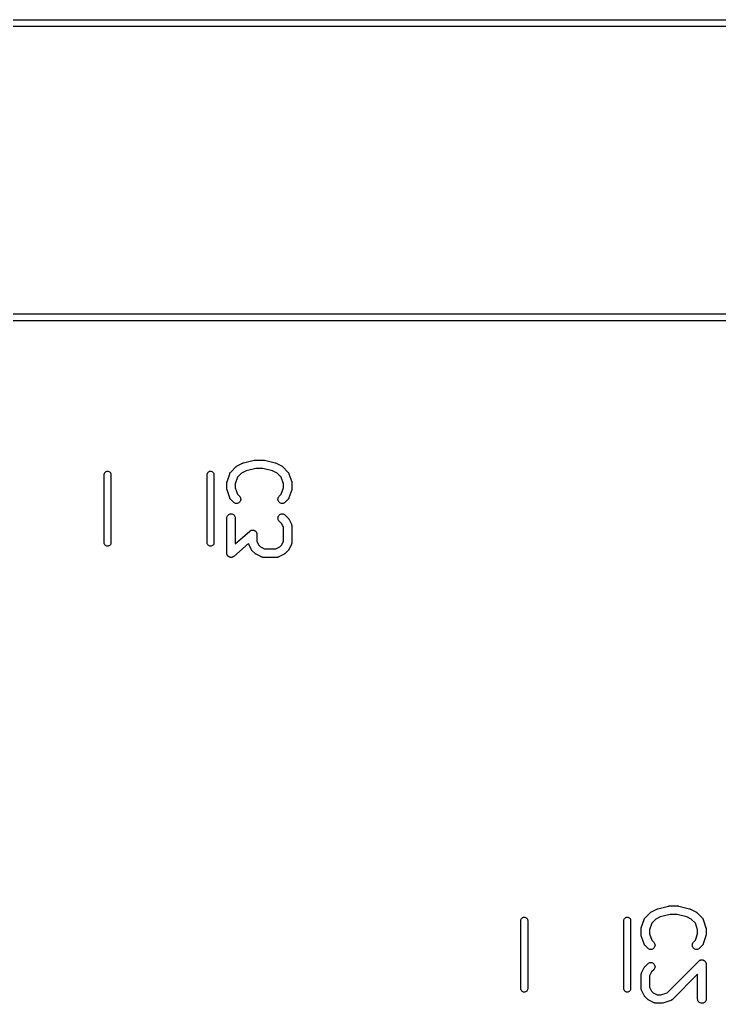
# Model space of a CAD drawing. Extents: x 128.6 to 185.2, y -111.5 to -64.4.
# Drawn here: x 156.29 to 168.65, y -81.76 to -64.38 of the extents above; entities that cross this region are included whole.
import ezdxf

# ---------------------------------------------------------------- set-up
doc = ezdxf.new("R2010")
doc.units = 0
doc.layers.add('BLACK', color=7, linetype='CONTINUOUS')

msp = doc.modelspace()

# ---------------------------------------------------------------- linework, layer by layer
at = {"layer": 'BLACK', "linetype": 'CONTINUOUS'}
for p, q in [((128.637, -64.38), (179.551, -64.38)), ((179.494, -64.5), (128.694, -64.5)), ((179.551, -69.7), (131.237, -69.7)), ((131.294, -69.58), (179.494, -69.58)), ((160.017, -72.3737), (160.112, -72.2785)), ((160.112, -72.2785), (160.113, -72.2778)), ((160.113, -72.2778), (160.116, -72.2751)), ((160.116, -72.2751), (160.119, -72.2722)), ((160.119, -72.2722), (160.122, -72.2706)), ((160.122, -72.2706), (160.124, -72.2686)), ((160.124, -72.2686), (160.128, -72.2667)), ((160.128, -72.2667), (160.132, -72.2644)), ((160.132, -72.2644), (160.227, -72.2168)), ((160.227, -72.2168), (160.228, -72.2164)), ((160.228, -72.2161), (160.235, -72.2137)), ((160.228, -72.2162), (160.228, -72.2161)), ((160.228, -72.2164), (160.228, -72.2162)), ((160.235, -72.2137), (160.242, -72.2113)), ((160.242, -72.2111), (160.433, -72.1635)), ((160.242, -72.2113), (160.242, -72.2111)), ((160.242, -72.2113), (160.242, -72.2113)), ((160.46, -72.3113), (160.287, -72.3547)), ((160.433, -72.1635), (160.434, -72.1633)), ((160.434, -72.1633), (160.435, -72.1631)), ((160.435, -72.1631), (160.436, -72.1627)), ((160.436, -72.1627), (160.442, -72.1621)), ((160.442, -72.1621), (160.448, -72.1613)), ((160.448, -72.1613), (160.45, -72.1614)), ((160.45, -72.1614), (160.451, -72.1613)), ((160.451, -72.1613), (160.594, -72.1613)), ((160.585, -72.3113), (160.46, -72.3113)), ((160.758, -72.3547), (160.585, -72.3113)), ((160.594, -72.1613), (160.595, -72.1613)), ((160.595, -72.1613), (160.596, -72.1614)), ((160.596, -72.1614), (160.598, -72.1614)), ((160.598, -72.1614), (160.603, -72.1623)), ((160.603, -72.1623), (160.609, -72.1629)), ((160.609, -72.1629), (160.611, -72.1633)), ((160.611, -72.1633), (160.612, -72.1635)), ((160.612, -72.1635), (160.802, -72.2111)), ((160.802, -72.2111), (160.803, -72.2114)), ((160.803, -72.2114), (160.804, -72.2115)), ((160.804, -72.2115), (160.804, -72.2116)), ((160.804, -72.2116), (160.811, -72.2141)), ((160.811, -72.2141), (160.817, -72.2165)), ((160.817, -72.2165), (160.818, -72.2167)), ((160.818, -72.2167), (160.818, -72.2168)), ((160.818, -72.2168), (160.913, -72.2644)), ((160.913, -72.2644), (160.914, -72.2649)), ((160.914, -72.2649), (160.918, -72.2672)), ((160.918, -72.2672), (160.921, -72.2692)), ((160.921, -72.2692), (160.924, -72.2712)), ((160.924, -72.2712), (160.926, -72.2729)), ((160.926, -72.2729), (160.929, -72.2758)), ((160.929, -72.2758), (160.933, -72.2785)), ((160.933, -72.2785), (161.028, -72.3737)), ((157.78, -72.417), (157.781, -72.4082)), ((157.78, -73.627), (157.78, -72.417)), ((157.781, -72.4082), (157.784, -72.3969)), ((157.784, -72.3969), (157.79, -72.3864)), ((157.79, -72.3864), (157.797, -72.3773)), ((157.797, -72.3773), (157.807, -72.3698)), ((157.807, -72.3698), (157.817, -72.3642)), ((157.817, -72.3642), (157.828, -72.3608)), ((157.828, -72.3608), (157.84, -72.3596)), ((157.84, -72.3596), (157.852, -72.3608)), ((157.852, -72.3608), (157.863, -72.3642)), ((157.863, -72.3642), (157.873, -72.3698)), ((157.873, -72.3698), (157.883, -72.3773)), ((157.883, -72.3773), (157.89, -72.3864)), ((157.89, -72.3864), (157.896, -72.3969)), ((157.896, -72.3969), (157.899, -72.4082)), ((157.899, -72.4082), (157.9, -72.417)), ((157.9, -72.417), (157.9, -73.627)), ((159.6, -72.417), (159.601, -72.4082)), ((159.6, -73.627), (159.6, -72.417)), ((159.601, -72.4082), (159.604, -72.3969)), ((159.604, -72.3969), (159.61, -72.3864)), ((159.61, -72.3864), (159.617, -72.3773)), ((159.617, -72.3773), (159.627, -72.3698)), ((159.627, -72.3698), (159.637, -72.3642)), ((159.637, -72.3642), (159.648, -72.3608)), ((159.648, -72.3608), (159.66, -72.3596)), ((159.66, -72.3596), (159.672, -72.3608)), ((159.672, -72.3608), (159.683, -72.3642)), ((159.683, -72.3642), (159.693, -72.3698)), ((159.693, -72.3698), (159.703, -72.3773)), ((159.703, -72.3773), (159.71, -72.3864)), ((159.71, -72.3864), (159.716, -72.3969)), ((159.716, -72.3969), (159.719, -72.4082)), ((159.719, -72.4082), (159.72, -72.417)), ((159.72, -72.417), (159.72, -73.627)), ((159.951, -72.5459), (159.999, -72.403)), ((159.999, -72.4021), (160, -72.4)), ((159.999, -72.403), (159.999, -72.4021)), ((160, -72.4), (160.001, -72.3979)), ((160.001, -72.3979), (160.003, -72.3934)), ((160.003, -72.3934), (160.005, -72.3888)), ((160.005, -72.3888), (160.007, -72.387)), ((160.007, -72.387), (160.008, -72.385)), ((160.008, -72.385), (160.011, -72.3811)), ((160.011, -72.3811), (160.014, -72.3769)), ((160.014, -72.3769), (160.016, -72.3754)), ((160.016, -72.3754), (160.017, -72.3737)), ((160.136, -72.4673), (160.097, -72.5818)), ((160.21, -72.3932), (160.136, -72.4673)), ((160.287, -72.3547), (160.21, -72.3932)), ((160.835, -72.3932), (160.758, -72.3547)), ((160.909, -72.4673), (160.835, -72.3932)), ((160.947, -72.5818), (160.909, -72.4673)), ((161.028, -72.3737), (161.029, -72.3745)), ((161.029, -72.3745), (161.03, -72.3762)), ((161.03, -72.3762), (161.032, -72.3777)), ((161.032, -72.3777), (161.034, -72.3819)), ((161.034, -72.3819), (161.038, -72.3859)), ((161.038, -72.3859), (161.039, -72.3879)), ((161.039, -72.3879), (161.04, -72.3897)), ((161.04, -72.3897), (161.042, -72.3944)), ((161.042, -72.3944), (161.044, -72.3989)), ((161.044, -72.3989), (161.045, -72.401)), ((161.045, -72.401), (161.046, -72.403)), ((161.046, -72.403), (161.094, -72.5459)), ((159.947, -72.5686), (159.948, -72.5644)), ((159.947, -72.5696), (159.947, -72.5686)), ((159.947, -72.6649), (159.947, -72.5696)), ((159.948, -72.5602), (159.949, -72.5571)), ((159.948, -72.5644), (159.948, -72.5602)), ((159.949, -72.554), (159.95, -72.55)), ((159.949, -72.5571), (159.949, -72.554)), ((159.95, -72.55), (159.951, -72.5459)), ((160.097, -72.5818), (160.097, -72.6527)), ((160.097, -72.6527), (160.136, -72.7672)), ((160.909, -72.7672), (160.947, -72.6527)), ((160.947, -72.6527), (160.947, -72.5818)), ((161.094, -72.5459), (161.094, -72.5469)), ((161.094, -72.5469), (161.095, -72.551)), ((161.095, -72.551), (161.096, -72.5551)), ((161.096, -72.5551), (161.096, -72.5582)), ((161.096, -72.5582), (161.097, -72.5612)), ((161.097, -72.5612), (161.097, -72.5654)), ((161.097, -72.5654), (161.097, -72.5696)), ((161.097, -72.5696), (161.097, -72.6649)), ((159.948, -72.6691), (159.947, -72.6649)), ((159.948, -72.6733), (159.948, -72.6691)), ((159.949, -72.6763), (159.948, -72.6733)), ((159.949, -72.6794), (159.949, -72.6763)), ((159.95, -72.6835), (159.949, -72.6794)), ((159.951, -72.6876), (159.95, -72.6835)), ((159.951, -72.6886), (159.951, -72.6876)), ((159.999, -72.8314), (159.951, -72.6886)), ((160, -72.8334), (159.999, -72.8314)), ((160, -72.8356), (160, -72.8334)), ((160.136, -72.7672), (160.171, -72.8023)), ((160.171, -72.8023), (160.171, -72.803)), ((160.171, -72.803), (160.181, -72.8145)), ((160.181, -72.8145), (160.187, -72.8275)), ((160.187, -72.8275), (160.191, -72.8415)), ((160.854, -72.8405), (160.858, -72.8265)), ((160.858, -72.8265), (160.865, -72.8136)), ((160.865, -72.8136), (160.874, -72.8023)), ((160.874, -72.8023), (160.909, -72.7672)), ((161.046, -72.8324), (161.045, -72.8344)), ((161.094, -72.6886), (161.046, -72.8314)), ((161.046, -72.8314), (161.046, -72.8324)), ((161.096, -72.6804), (161.094, -72.6845)), ((161.094, -72.6845), (161.094, -72.6886)), ((161.097, -72.6743), (161.096, -72.6773)), ((161.096, -72.6773), (161.096, -72.6804)), ((161.097, -72.6649), (161.097, -72.6659)), ((161.097, -72.6659), (161.097, -72.6701)), ((161.097, -72.6701), (161.097, -72.6743)), ((160.003, -72.8401), (160, -72.8356)), ((160.005, -72.8448), (160.003, -72.8401)), ((160.006, -72.8466), (160.005, -72.8448)), ((160.007, -72.8486), (160.006, -72.8466)), ((160.01, -72.8526), (160.007, -72.8486)), ((160.013, -72.8568), (160.01, -72.8526)), ((160.015, -72.8583), (160.013, -72.8568)), ((160.016, -72.86), (160.015, -72.8583)), ((160.017, -72.8607), (160.016, -72.86)), ((160.065, -72.9084), (160.017, -72.8607)), ((160.076, -72.9177), (160.065, -72.9084)), ((160.089, -72.9246), (160.076, -72.9177)), ((160.103, -72.9289), (160.089, -72.9246)), ((160.117, -72.9303), (160.103, -72.9289)), ((160.132, -72.929), (160.117, -72.9303)), ((160.146, -72.9248), (160.132, -72.929)), ((160.159, -72.9179), (160.146, -72.9248)), ((160.17, -72.9087), (160.159, -72.9179)), ((160.18, -72.8975), (160.17, -72.9087)), ((160.187, -72.8846), (160.18, -72.8975)), ((160.191, -72.8707), (160.187, -72.8846)), ((160.191, -72.8415), (160.193, -72.8561)), ((160.193, -72.8561), (160.191, -72.8707)), ((160.852, -72.8551), (160.854, -72.8405)), ((160.854, -72.8696), (160.852, -72.8551)), ((160.858, -72.8837), (160.854, -72.8696)), ((160.865, -72.8966), (160.858, -72.8837)), ((160.874, -72.908), (160.865, -72.8966)), ((160.885, -72.9174), (160.874, -72.908)), ((160.898, -72.9244), (160.885, -72.9174)), ((160.912, -72.9287), (160.898, -72.9244)), ((160.926, -72.9303), (160.912, -72.9287)), ((160.941, -72.9291), (160.926, -72.9303)), ((160.955, -72.925), (160.941, -72.9291)), ((160.968, -72.9182), (160.955, -72.925)), ((160.979, -72.9091), (160.968, -72.9182)), ((160.98, -72.9084), (160.979, -72.9091)), ((161.028, -72.8607), (160.98, -72.9084)), ((161.029, -72.859), (161.028, -72.8607)), ((161.031, -72.8575), (161.029, -72.859)), ((161.034, -72.8534), (161.031, -72.8575)), ((161.037, -72.8494), (161.034, -72.8534)), ((161.038, -72.8475), (161.037, -72.8494)), ((161.039, -72.8457), (161.038, -72.8475)), ((161.042, -72.8411), (161.039, -72.8457)), ((161.044, -72.8365), (161.042, -72.8411)), ((161.045, -72.8344), (161.044, -72.8365)), ((159.947, -73.1876), (159.949, -73.1731)), ((159.949, -73.1731), (159.953, -73.1591)), ((159.953, -73.1591), (159.96, -73.1463)), ((159.96, -73.1463), (159.97, -73.1351)), ((159.97, -73.1351), (159.981, -73.1259)), ((159.981, -73.1259), (159.994, -73.1191)), ((159.994, -73.1191), (160.008, -73.115)), ((160.008, -73.115), (160.023, -73.1137)), ((160.023, -73.1137), (160.037, -73.1152)), ((160.037, -73.1152), (160.051, -73.1195)), ((160.051, -73.1195), (160.064, -73.1265)), ((160.064, -73.1265), (160.076, -73.1358)), ((160.076, -73.1358), (160.085, -73.1472)), ((160.085, -73.1472), (160.092, -73.1601)), ((160.092, -73.1601), (160.096, -73.1741)), ((160.096, -73.1741), (160.097, -73.1887)), ((160.852, -73.1879), (160.854, -73.1733)), ((160.854, -73.1733), (160.858, -73.1594)), ((160.858, -73.1594), (160.865, -73.1465)), ((160.865, -73.1465), (160.874, -73.1353)), ((160.874, -73.1353), (160.886, -73.1261)), ((160.886, -73.1261), (160.899, -73.1192)), ((160.899, -73.1192), (160.913, -73.115)), ((160.913, -73.115), (160.927, -73.1137)), ((160.927, -73.1137), (160.942, -73.1151)), ((160.942, -73.1151), (160.956, -73.1194)), ((160.956, -73.1194), (160.969, -73.1263)), ((160.969, -73.1263), (160.98, -73.1356)), ((160.98, -73.1356), (161.028, -73.1833)), ((159.947, -73.1887), (159.947, -73.1876)), ((159.947, -73.8077), (159.947, -73.1887)), ((160.097, -73.1887), (160.097, -73.6424)), ((160.853, -73.2025), (160.852, -73.1879)), ((160.858, -73.2165), (160.853, -73.2025)), ((160.864, -73.2295), (160.858, -73.2165)), ((160.873, -73.241), (160.864, -73.2295)), ((160.874, -73.2417), (160.873, -73.241)), ((160.913, -73.2807), (160.874, -73.2417)), ((160.947, -73.3492), (160.913, -73.2807)), ((160.947, -73.5995), (160.947, -73.3492)), ((161.028, -73.1833), (161.029, -73.184)), ((161.029, -73.184), (161.031, -73.1873)), ((161.031, -73.1873), (161.034, -73.1904)), ((161.034, -73.1904), (161.036, -73.193)), ((161.036, -73.193), (161.038, -73.1954)), ((161.038, -73.1954), (161.04, -73.1992)), ((161.04, -73.1992), (161.042, -73.2027)), ((161.042, -73.2027), (161.089, -73.298)), ((161.089, -73.298), (161.09, -73.2989)), ((161.09, -73.2989), (161.091, -73.301)), ((161.091, -73.301), (161.092, -73.3029)), ((161.092, -73.3029), (161.093, -73.3079)), ((161.093, -73.3079), (161.095, -73.3127)), ((161.095, -73.3127), (161.095, -73.3148)), ((161.095, -73.3148), (161.096, -73.317)), ((161.096, -73.317), (161.096, -73.3221)), ((161.096, -73.3221), (161.097, -73.3271)), ((161.097, -73.3271), (161.097, -73.3293)), ((161.097, -73.3293), (161.097, -73.3315)), ((161.097, -73.3315), (161.097, -73.6172)), ((160.097, -73.6424), (160.354, -73.4179)), ((160.354, -73.4179), (160.355, -73.4173)), ((160.355, -73.4173), (160.359, -73.4146)), ((160.359, -73.4146), (160.362, -73.4116)), ((160.362, -73.4116), (160.365, -73.4104)), ((160.365, -73.4104), (160.367, -73.4089)), ((160.367, -73.4089), (160.371, -73.407)), ((160.371, -73.407), (160.375, -73.4048)), ((160.375, -73.4048), (160.378, -73.4041)), ((160.378, -73.4041), (160.38, -73.403)), ((160.38, -73.403), (160.385, -73.402)), ((160.385, -73.402), (160.389, -73.4007)), ((160.389, -73.4007), (160.392, -73.4005)), ((160.392, -73.4005), (160.394, -73.3999)), ((160.394, -73.3999), (160.399, -73.3998)), ((160.399, -73.3998), (160.404, -73.3994)), ((160.404, -73.3994), (160.406, -73.3997)), ((160.406, -73.3997), (160.409, -73.3996)), ((160.409, -73.3996), (160.414, -73.4004)), ((160.414, -73.4004), (160.418, -73.4009)), ((160.418, -73.4009), (160.421, -73.4017)), ((160.421, -73.4017), (160.424, -73.4021)), ((160.424, -73.4021), (160.428, -73.4038)), ((160.428, -73.4038), (160.432, -73.4052)), ((160.432, -73.4052), (160.435, -73.4065)), ((160.435, -73.4065), (160.437, -73.4074)), ((160.437, -73.4074), (160.441, -73.41)), ((160.441, -73.41), (160.445, -73.4122)), ((160.445, -73.4122), (160.447, -73.4139)), ((160.447, -73.4139), (160.45, -73.4153)), ((160.45, -73.4153), (160.453, -73.4185)), ((160.453, -73.4185), (160.457, -73.4215)), ((160.457, -73.4215), (160.458, -73.4236)), ((160.458, -73.4236), (160.46, -73.4254)), ((160.46, -73.4254), (160.463, -73.4292)), ((160.463, -73.4292), (160.466, -73.4329)), ((160.466, -73.4329), (160.467, -73.4352)), ((160.467, -73.4352), (160.469, -73.4374)), ((160.469, -73.4374), (160.47, -73.4416)), ((160.47, -73.4416), (160.473, -73.4458)), ((160.473, -73.4458), (160.473, -73.4483)), ((160.473, -73.4483), (160.475, -73.4507)), ((160.475, -73.4507), (160.476, -73.4553)), ((160.476, -73.4553), (160.477, -73.4598)), ((160.477, -73.4598), (160.477, -73.4624)), ((160.477, -73.4624), (160.478, -73.465)), ((160.478, -73.465), (160.478, -73.4697)), ((160.478, -73.4697), (160.478, -73.4744)), ((160.478, -73.4744), (160.478, -73.5995)), ((157.781, -73.6358), (157.78, -73.627)), ((157.784, -73.6471), (157.781, -73.6358)), ((157.79, -73.6576), (157.784, -73.6471)), ((157.797, -73.6667), (157.79, -73.6576)), ((157.807, -73.6742), (157.797, -73.6667)), ((157.817, -73.6798), (157.807, -73.6742)), ((157.828, -73.6832), (157.817, -73.6798)), ((157.84, -73.6844), (157.828, -73.6832)), ((157.852, -73.6832), (157.84, -73.6844)), ((157.863, -73.6798), (157.852, -73.6832)), ((157.873, -73.6742), (157.863, -73.6798)), ((157.883, -73.6667), (157.873, -73.6742)), ((157.89, -73.6576), (157.883, -73.6667)), ((157.896, -73.6471), (157.89, -73.6576)), ((157.899, -73.6358), (157.896, -73.6471)), ((157.9, -73.627), (157.899, -73.6358)), ((159.601, -73.6358), (159.6, -73.627)), ((159.604, -73.6471), (159.601, -73.6358)), ((159.61, -73.6576), (159.604, -73.6471)), ((159.617, -73.6667), (159.61, -73.6576)), ((159.627, -73.6742), (159.617, -73.6667)), ((159.637, -73.6798), (159.627, -73.6742)), ((159.648, -73.6832), (159.637, -73.6798)), ((159.66, -73.6844), (159.648, -73.6832)), ((159.672, -73.6832), (159.66, -73.6844)), ((159.683, -73.6798), (159.672, -73.6832)), ((159.693, -73.6742), (159.683, -73.6798)), ((159.703, -73.6667), (159.693, -73.6742)), ((159.71, -73.6576), (159.703, -73.6667)), ((159.716, -73.6471), (159.71, -73.6576)), ((159.719, -73.6358), (159.716, -73.6471)), ((159.72, -73.627), (159.719, -73.6358)), ((160.331, -73.6372), (160.072, -73.8642)), ((160.333, -73.6409), (160.331, -73.6372)), ((160.334, -73.6458), (160.333, -73.6409)), ((160.335, -73.6478), (160.334, -73.6458)), ((160.336, -73.6498), (160.335, -73.6478)), ((160.336, -73.6508), (160.336, -73.6498)), ((160.384, -73.746), (160.336, -73.6508)), ((160.478, -73.5995), (160.513, -73.668)), ((160.513, -73.668), (160.543, -73.6985)), ((160.543, -73.6985), (160.612, -73.7327)), ((160.814, -73.7327), (160.883, -73.6985)), ((160.883, -73.6985), (160.913, -73.668)), ((160.913, -73.668), (160.947, -73.5995)), ((161.089, -73.6508), (161.042, -73.746)), ((161.09, -73.6487), (161.089, -73.6508)), ((161.091, -73.6468), (161.09, -73.6487)), ((161.093, -73.6419), (161.091, -73.6468)), ((161.095, -73.6371), (161.093, -73.6419)), ((161.096, -73.6328), (161.095, -73.6349)), ((161.095, -73.6349), (161.095, -73.6371)), ((161.097, -73.6227), (161.096, -73.6277)), ((161.096, -73.6277), (161.096, -73.6328)), ((161.097, -73.6172), (161.097, -73.6183)), ((161.097, -73.6183), (161.097, -73.6205)), ((161.097, -73.6205), (161.097, -73.6227)), ((159.948, -73.8124), (159.947, -73.8077)), ((159.948, -73.8171), (159.948, -73.8124)), ((159.949, -73.8197), (159.948, -73.8171)), ((159.949, -73.8223), (159.949, -73.8197)), ((159.95, -73.8268), (159.949, -73.8223)), ((159.951, -73.8314), (159.95, -73.8268)), ((159.952, -73.8338), (159.951, -73.8314)), ((159.953, -73.8363), (159.952, -73.8338)), ((159.955, -73.8404), (159.953, -73.8363)), ((159.957, -73.8447), (159.955, -73.8404)), ((159.959, -73.8469), (159.957, -73.8447)), ((159.96, -73.8492), (159.959, -73.8469)), ((159.963, -73.8529), (159.96, -73.8492)), ((159.966, -73.8567), (159.963, -73.8529)), ((159.967, -73.8585), (159.966, -73.8567)), ((159.969, -73.8606), (159.967, -73.8585)), ((159.973, -73.8636), (159.969, -73.8606)), ((159.976, -73.8668), (159.973, -73.8636)), ((159.978, -73.8682), (159.976, -73.8668)), ((159.98, -73.8699), (159.978, -73.8682)), ((159.985, -73.8721), (159.98, -73.8699)), ((159.989, -73.8746), (159.985, -73.8721)), ((159.991, -73.8756), (159.989, -73.8746)), ((159.993, -73.8769), (159.991, -73.8756)), ((160.055, -73.8751), (160.05, -73.8773)), ((160.059, -73.8732), (160.055, -73.8751)), ((160.061, -73.8717), (160.059, -73.8732)), ((160.063, -73.8705), (160.061, -73.8717)), ((160.067, -73.8675), (160.063, -73.8705)), ((160.071, -73.8648), (160.067, -73.8675)), ((160.072, -73.8642), (160.071, -73.8648)), ((160.386, -73.7496), (160.384, -73.746)), ((160.388, -73.7533), (160.386, -73.7496)), ((160.39, -73.7558), (160.388, -73.7533)), ((160.392, -73.7584), (160.39, -73.7558)), ((160.395, -73.7615), (160.392, -73.7584)), ((160.397, -73.7648), (160.395, -73.7615)), ((160.398, -73.7655), (160.397, -73.7648)), ((160.446, -73.8131), (160.398, -73.7655)), ((160.449, -73.8158), (160.446, -73.8131)), ((160.452, -73.8187), (160.449, -73.8158)), ((160.454, -73.8204), (160.452, -73.8187)), ((160.457, -73.8224), (160.454, -73.8204)), ((160.461, -73.8244), (160.457, -73.8224)), ((160.464, -73.8267), (160.461, -73.8244)), ((160.465, -73.8272), (160.464, -73.8267)), ((160.56, -73.8748), (160.465, -73.8272)), ((160.562, -73.8756), (160.56, -73.8748)), ((160.564, -73.8766), (160.562, -73.8756)), ((160.612, -73.7327), (160.814, -73.7327)), ((160.862, -73.876), (160.86, -73.8771)), ((160.865, -73.8753), (160.862, -73.876)), ((160.961, -73.8272), (160.865, -73.8748)), ((160.865, -73.8748), (160.865, -73.8753)), ((160.964, -73.8249), (160.961, -73.8272)), ((160.968, -73.823), (160.964, -73.8249)), ((160.97, -73.821), (160.968, -73.823)), ((160.973, -73.8194), (160.97, -73.821)), ((160.976, -73.8165), (160.973, -73.8194)), ((160.979, -73.8139), (160.976, -73.8165)), ((160.98, -73.8131), (160.979, -73.8139)), ((161.028, -73.7655), (160.98, -73.8131)), ((161.03, -73.7623), (161.028, -73.7655)), ((161.033, -73.7592), (161.03, -73.7623)), ((161.035, -73.7566), (161.033, -73.7592)), ((161.037, -73.7542), (161.035, -73.7566)), ((161.039, -73.7505), (161.037, -73.7542)), ((161.041, -73.7469), (161.039, -73.7505)), ((161.042, -73.746), (161.041, -73.7469)), ((159.998, -73.8782), (159.993, -73.8769)), ((160.002, -73.8799), (159.998, -73.8782)), ((160.005, -73.8804), (160.002, -73.8799)), ((160.007, -73.8812), (160.005, -73.8804)), ((160.012, -73.8817), (160.007, -73.8812)), ((160.017, -73.8825), (160.012, -73.8817)), ((160.019, -73.8824), (160.017, -73.8825)), ((160.022, -73.8827), (160.019, -73.8824)), ((160.027, -73.8823), (160.022, -73.8827)), ((160.031, -73.8822), (160.027, -73.8823)), ((160.034, -73.8816), (160.031, -73.8822)), ((160.036, -73.8814), (160.034, -73.8816)), ((160.041, -73.8801), (160.036, -73.8814)), ((160.046, -73.879), (160.041, -73.8801)), ((160.048, -73.878), (160.046, -73.879)), ((160.05, -73.8773), (160.048, -73.878)), ((160.569, -73.8782), (160.564, -73.8766)), ((160.574, -73.88), (160.569, -73.8782)), ((160.576, -73.8804), (160.574, -73.88)), ((160.578, -73.8811), (160.576, -73.8804)), ((160.583, -73.8816), (160.578, -73.8811)), ((160.588, -73.8825), (160.583, -73.8816)), ((160.591, -73.8825), (160.588, -73.8825)), ((160.593, -73.8827), (160.591, -73.8825)), ((160.594, -73.8827), (160.593, -73.8827)), ((160.832, -73.8827), (160.594, -73.8827)), ((160.834, -73.8825), (160.832, -73.8827)), ((160.836, -73.8826), (160.834, -73.8825)), ((160.841, -73.8818), (160.836, -73.8826)), ((160.846, -73.8813), (160.841, -73.8818)), ((160.849, -73.8806), (160.846, -73.8813)), ((160.851, -73.8803), (160.849, -73.8806)), ((160.856, -73.8785), (160.851, -73.8803)), ((160.86, -73.8771), (160.856, -73.8785)), ((167.456, -80.1444), (167.551, -80.0968)), ((167.551, -80.0968), (167.552, -80.0964)), ((167.552, -80.0961), (167.559, -80.0937)), ((167.552, -80.0962), (167.552, -80.0961)), ((167.552, -80.0964), (167.552, -80.0962)), ((167.559, -80.0937), (167.566, -80.0913)), ((167.566, -80.0911), (167.757, -80.0435)), ((167.566, -80.0913), (167.566, -80.0911)), ((167.566, -80.0913), (167.566, -80.0913)), ((167.757, -80.0435), (167.758, -80.0433)), ((167.758, -80.0433), (167.759, -80.0431)), ((167.759, -80.0431), (167.76, -80.0427)), ((167.76, -80.0427), (167.766, -80.0421)), ((167.766, -80.0421), (167.772, -80.0413)), ((167.772, -80.0413), (167.774, -80.0414)), ((167.774, -80.0414), (167.775, -80.0413)), ((167.775, -80.0413), (167.918, -80.0413)), ((167.918, -80.0413), (167.919, -80.0413)), ((167.919, -80.0413), (167.92, -80.0414)), ((167.92, -80.0414), (167.922, -80.0414)), ((167.922, -80.0414), (167.927, -80.0423)), ((167.927, -80.0423), (167.933, -80.0429)), ((167.933, -80.0429), (167.935, -80.0433)), ((167.935, -80.0433), (167.936, -80.0435)), ((167.936, -80.0435), (168.126, -80.0911)), ((168.126, -80.0911), (168.127, -80.0914)), ((168.127, -80.0914), (168.128, -80.0915)), ((168.128, -80.0915), (168.128, -80.0916)), ((168.128, -80.0916), (168.135, -80.0941)), ((168.135, -80.0941), (168.141, -80.0965)), ((168.141, -80.0965), (168.142, -80.0967)), ((168.142, -80.0967), (168.142, -80.0968)), ((168.142, -80.0968), (168.237, -80.1444)), ((165.146, -80.297), (165.147, -80.2882)), ((165.146, -81.507), (165.146, -80.297)), ((165.147, -80.2882), (165.15, -80.2769)), ((165.15, -80.2769), (165.156, -80.2664)), ((165.156, -80.2664), (165.163, -80.2573)), ((165.163, -80.2573), (165.173, -80.2498)), ((165.173, -80.2498), (165.183, -80.2442)), ((165.183, -80.2442), (165.194, -80.2408)), ((165.194, -80.2408), (165.206, -80.2396)), ((165.206, -80.2396), (165.218, -80.2408)), ((165.218, -80.2408), (165.229, -80.2442)), ((165.229, -80.2442), (165.239, -80.2498)), ((165.239, -80.2498), (165.249, -80.2573)), ((165.249, -80.2573), (165.256, -80.2664)), ((165.256, -80.2664), (165.262, -80.2769)), ((165.262, -80.2769), (165.265, -80.2882)), ((165.265, -80.2882), (165.266, -80.297)), ((165.266, -80.297), (165.266, -81.507)), ((166.966, -80.297), (166.967, -80.2882)), ((166.966, -81.507), (166.966, -80.297)), ((166.967, -80.2882), (166.97, -80.2769)), ((166.97, -80.2769), (166.976, -80.2664)), ((166.976, -80.2664), (166.983, -80.2573)), ((166.983, -80.2573), (166.993, -80.2498)), ((166.993, -80.2498), (167.003, -80.2442)), ((167.003, -80.2442), (167.014, -80.2408)), ((167.014, -80.2408), (167.026, -80.2396)), ((167.026, -80.2396), (167.038, -80.2408)), ((167.038, -80.2408), (167.049, -80.2442)), ((167.049, -80.2442), (167.059, -80.2498)), ((167.059, -80.2498), (167.069, -80.2573)), ((167.069, -80.2573), (167.076, -80.2664)), ((167.076, -80.2664), (167.082, -80.2769)), ((167.082, -80.2769), (167.085, -80.2882)), ((167.085, -80.2882), (167.086, -80.297)), ((167.086, -80.297), (167.086, -81.507)), ((167.275, -80.4259), (167.323, -80.283)), ((167.323, -80.2821), (167.324, -80.2801)), ((167.323, -80.283), (167.323, -80.2821)), ((167.324, -80.2801), (167.325, -80.2779)), ((167.325, -80.2779), (167.327, -80.2734)), ((167.327, -80.2734), (167.329, -80.2688)), ((167.329, -80.2688), (167.331, -80.267)), ((167.331, -80.267), (167.332, -80.265)), ((167.332, -80.265), (167.335, -80.2611)), ((167.335, -80.2611), (167.338, -80.2569)), ((167.338, -80.2569), (167.34, -80.2554)), ((167.34, -80.2554), (167.341, -80.2537)), ((167.341, -80.2537), (167.436, -80.1585)), ((167.436, -80.1585), (167.437, -80.1578)), ((167.437, -80.1578), (167.44, -80.1551)), ((167.44, -80.1551), (167.443, -80.1522)), ((167.443, -80.1522), (167.446, -80.1506)), ((167.446, -80.1506), (167.448, -80.1486)), ((167.448, -80.1486), (167.452, -80.1467)), ((167.452, -80.1467), (167.456, -80.1444)), ((167.534, -80.2732), (167.46, -80.3473)), ((167.611, -80.2347), (167.534, -80.2732)), ((167.784, -80.1913), (167.611, -80.2347)), ((167.909, -80.1913), (167.784, -80.1913)), ((168.082, -80.2347), (167.909, -80.1913)), ((168.159, -80.2732), (168.082, -80.2347)), ((168.233, -80.3473), (168.159, -80.2732)), ((168.237, -80.1444), (168.238, -80.1449)), ((168.238, -80.1449), (168.242, -80.1472)), ((168.242, -80.1472), (168.245, -80.1492)), ((168.245, -80.1492), (168.248, -80.1512)), ((168.248, -80.1512), (168.25, -80.1529)), ((168.25, -80.1529), (168.253, -80.1558)), ((168.253, -80.1558), (168.257, -80.1585)), ((168.257, -80.1585), (168.352, -80.2537)), ((168.352, -80.2537), (168.353, -80.2545)), ((168.353, -80.2545), (168.354, -80.2562)), ((168.354, -80.2562), (168.356, -80.2577)), ((168.356, -80.2577), (168.358, -80.2619)), ((168.358, -80.2619), (168.362, -80.2659)), ((168.362, -80.2659), (168.363, -80.2679)), ((168.363, -80.2679), (168.364, -80.2697)), ((168.364, -80.2697), (168.366, -80.2744)), ((168.366, -80.2744), (168.368, -80.2789)), ((168.368, -80.2789), (168.369, -80.281)), ((168.369, -80.281), (168.37, -80.283)), ((168.37, -80.283), (168.418, -80.4259)), ((167.271, -80.4486), (167.272, -80.4444)), ((167.271, -80.4496), (167.271, -80.4486)), ((167.271, -80.5449), (167.271, -80.4496)), ((167.272, -80.4402), (167.273, -80.4371)), ((167.272, -80.4444), (167.272, -80.4402)), ((167.273, -80.434), (167.274, -80.43)), ((167.273, -80.4371), (167.273, -80.434)), ((167.274, -80.43), (167.275, -80.4259)), ((167.46, -80.3473), (167.421, -80.4618)), ((167.421, -80.4618), (167.421, -80.5327)), ((168.271, -80.4618), (168.233, -80.3473)), ((168.271, -80.5327), (168.271, -80.4618)), ((168.418, -80.4259), (168.418, -80.4269)), ((168.418, -80.4269), (168.419, -80.431)), ((168.419, -80.431), (168.42, -80.4351)), ((168.42, -80.4351), (168.42, -80.4382)), ((168.42, -80.4382), (168.421, -80.4412)), ((168.421, -80.4412), (168.421, -80.4454)), ((168.421, -80.4454), (168.421, -80.4496)), ((168.421, -80.4496), (168.421, -80.5449)), ((167.272, -80.5491), (167.271, -80.5449)), ((167.272, -80.5533), (167.272, -80.5491)), ((167.273, -80.5563), (167.272, -80.5533)), ((167.273, -80.5594), (167.273, -80.5563)), ((167.274, -80.5635), (167.273, -80.5594)), ((167.275, -80.5676), (167.274, -80.5635)), ((167.275, -80.5686), (167.275, -80.5676)), ((167.323, -80.7114), (167.275, -80.5686)), ((167.421, -80.5327), (167.46, -80.6472)), ((167.46, -80.6472), (167.495, -80.6823)), ((168.198, -80.6823), (168.233, -80.6472)), ((168.233, -80.6472), (168.271, -80.5327)), ((168.418, -80.5686), (168.37, -80.7114)), ((168.42, -80.5605), (168.418, -80.5645)), ((168.418, -80.5645), (168.418, -80.5686)), ((168.421, -80.5543), (168.42, -80.5573)), ((168.42, -80.5573), (168.42, -80.5605)), ((168.421, -80.5449), (168.421, -80.5459)), ((168.421, -80.5459), (168.421, -80.5501)), ((168.421, -80.5501), (168.421, -80.5543)), ((167.324, -80.7134), (167.323, -80.7114)), ((167.324, -80.7156), (167.324, -80.7134)), ((167.327, -80.7201), (167.324, -80.7156)), ((167.329, -80.7248), (167.327, -80.7201)), ((167.33, -80.7266), (167.329, -80.7248)), ((167.331, -80.7286), (167.33, -80.7266)), ((167.334, -80.7326), (167.331, -80.7286)), ((167.337, -80.7368), (167.334, -80.7326)), ((167.339, -80.7383), (167.337, -80.7368)), ((167.34, -80.74), (167.339, -80.7383)), ((167.341, -80.7407), (167.34, -80.74)), ((167.389, -80.7884), (167.341, -80.7407)), ((167.4, -80.7977), (167.389, -80.7884)), ((167.413, -80.8046), (167.4, -80.7977)), ((167.427, -80.8089), (167.413, -80.8046)), ((167.441, -80.8103), (167.427, -80.8089)), ((167.456, -80.809), (167.441, -80.8103)), ((167.47, -80.8048), (167.456, -80.809)), ((167.483, -80.7979), (167.47, -80.8048)), ((167.494, -80.7887), (167.483, -80.7979)), ((167.504, -80.7775), (167.494, -80.7887)), ((167.495, -80.6823), (167.495, -80.683)), ((167.495, -80.683), (167.505, -80.6945)), ((167.511, -80.7646), (167.504, -80.7775)), ((167.505, -80.6945), (167.511, -80.7075)), ((167.511, -80.7075), (167.515, -80.7215)), ((167.515, -80.7507), (167.511, -80.7646)), ((167.515, -80.7215), (167.517, -80.7361)), ((167.517, -80.7361), (167.515, -80.7507)), ((168.176, -80.7351), (168.178, -80.7205)), ((168.178, -80.7496), (168.176, -80.7351)), ((168.178, -80.7205), (168.182, -80.7065)), ((168.182, -80.7637), (168.178, -80.7496)), ((168.182, -80.7065), (168.189, -80.6936)), ((168.189, -80.7766), (168.182, -80.7637)), ((168.189, -80.6936), (168.198, -80.6823)), ((168.198, -80.788), (168.189, -80.7766)), ((168.209, -80.7974), (168.198, -80.788)), ((168.222, -80.8044), (168.209, -80.7974)), ((168.236, -80.8087), (168.222, -80.8044)), ((168.25, -80.8103), (168.236, -80.8087)), ((168.265, -80.8091), (168.25, -80.8103)), ((168.279, -80.805), (168.265, -80.8091)), ((168.292, -80.7982), (168.279, -80.805)), ((168.303, -80.7891), (168.292, -80.7982)), ((168.304, -80.7884), (168.303, -80.7891)), ((168.352, -80.7407), (168.304, -80.7884)), ((168.353, -80.739), (168.352, -80.7407)), ((168.355, -80.7375), (168.353, -80.739)), ((168.358, -80.7334), (168.355, -80.7375)), ((168.361, -80.7294), (168.358, -80.7334)), ((168.362, -80.7275), (168.361, -80.7294)), ((168.363, -80.7257), (168.362, -80.7275)), ((168.366, -80.7211), (168.363, -80.7257)), ((168.368, -80.7165), (168.366, -80.7211)), ((168.369, -80.7144), (168.368, -80.7165)), ((168.37, -80.7124), (168.369, -80.7144)), ((168.37, -80.7114), (168.37, -80.7124)), ((168.306, -81.0058), (168.312, -81.0024)), ((168.312, -81.0024), (168.318, -80.9991)), ((168.318, -80.9991), (168.319, -80.999)), ((168.318, -80.9991), (168.318, -80.9991)), ((168.319, -80.999), (168.325, -80.997)), ((168.325, -80.997), (168.332, -80.995)), ((168.332, -80.995), (168.333, -80.9949)), ((168.332, -80.995), (168.332, -80.995)), ((168.333, -80.9949), (168.34, -80.9943)), ((168.34, -80.9943), (168.347, -80.9937)), ((168.347, -80.9937), (168.347, -80.9937)), ((168.347, -80.9937), (168.354, -80.9945)), ((168.347, -80.9937), (168.347, -80.9937)), ((168.354, -80.9945), (168.361, -80.9952)), ((168.361, -80.9952), (168.362, -80.9952)), ((168.362, -80.9952), (168.362, -80.9953)), ((168.362, -80.9953), (168.369, -80.9974)), ((168.369, -80.9974), (168.375, -80.9995)), ((168.375, -80.9995), (168.376, -80.9996)), ((168.376, -80.9996), (168.376, -80.9996)), ((168.376, -80.9996), (168.382, -81.0031)), ((168.382, -81.0031), (168.388, -81.0065)), ((167.279, -81.2256), (167.327, -81.1304)), ((167.327, -81.1294), (167.33, -81.1259)), ((167.327, -81.1304), (167.327, -81.1294)), ((167.33, -81.1259), (167.332, -81.1222)), ((167.332, -81.1222), (167.334, -81.1198)), ((167.334, -81.1198), (167.335, -81.1171)), ((167.335, -81.1171), (167.338, -81.1141)), ((167.338, -81.1141), (167.341, -81.1109)), ((167.341, -81.1109), (167.389, -81.0633)), ((167.389, -81.0625), (167.401, -81.0534)), ((167.389, -81.0633), (167.389, -81.0625)), ((167.401, -81.0534), (167.414, -81.0466)), ((167.414, -81.0466), (167.428, -81.0426)), ((167.428, -81.0426), (167.442, -81.0413)), ((167.442, -81.0413), (167.457, -81.0429)), ((167.495, -81.1693), (167.456, -81.2083)), ((167.457, -81.0429), (167.471, -81.0472)), ((167.471, -81.0472), (167.484, -81.0543)), ((167.484, -81.0543), (167.495, -81.0636)), ((167.495, -81.0636), (167.504, -81.075)), ((167.504, -81.158), (167.495, -81.1693)), ((167.504, -81.075), (167.511, -81.0879)), ((167.511, -81.1451), (167.504, -81.158)), ((167.511, -81.0879), (167.515, -81.102)), ((167.515, -81.1311), (167.511, -81.1451)), ((167.515, -81.102), (167.517, -81.1165)), ((167.517, -81.1165), (167.515, -81.1311)), ((167.734, -81.5745), (168.293, -81.0156)), ((168.293, -81.0156), (168.294, -81.0151)), ((168.294, -81.0149), (168.3, -81.0104)), ((168.294, -81.0151), (168.294, -81.0149)), ((168.294, -81.0151), (168.294, -81.0151)), ((168.294, -81.0151), (168.294, -81.0151)), ((168.3, -81.0104), (168.305, -81.0059)), ((168.305, -81.0059), (168.305, -81.0058)), ((168.305, -81.0058), (168.306, -81.0058)), ((168.388, -81.0065), (168.388, -81.0066)), ((168.388, -81.0066), (168.389, -81.0066)), ((168.389, -81.0066), (168.394, -81.0112)), ((168.394, -81.0112), (168.4, -81.0158)), ((168.4, -81.0158), (168.4, -81.0159)), ((168.4, -81.0159), (168.4, -81.016)), ((168.4, -81.016), (168.404, -81.0216)), ((168.404, -81.0216), (168.409, -81.0272)), ((168.409, -81.0272), (168.409, -81.0273)), ((168.409, -81.0273), (168.409, -81.0274)), ((168.409, -81.0274), (168.412, -81.0339)), ((168.412, -81.0339), (168.416, -81.0401)), ((168.416, -81.0401), (168.416, -81.0402)), ((168.416, -81.0402), (168.416, -81.0403)), ((168.416, -81.0403), (168.418, -81.0472)), ((168.418, -81.0472), (168.42, -81.0541)), ((168.42, -81.0541), (168.42, -81.0542)), ((168.42, -81.0542), (168.42, -81.0544)), ((168.42, -81.0544), (168.421, -81.0615)), ((168.421, -81.0615), (168.421, -81.0687)), ((168.421, -81.0687), (168.421, -81.6877)), ((167.271, -81.2581), (167.272, -81.2559)), ((167.271, -81.2591), (167.271, -81.2581)), ((167.271, -81.4972), (167.271, -81.2591)), ((167.272, -81.2486), (167.273, -81.2435)), ((167.272, -81.2537), (167.272, -81.2486)), ((167.272, -81.2559), (167.272, -81.2537)), ((167.273, -81.2435), (167.274, -81.2415)), ((167.274, -81.2393), (167.276, -81.2345)), ((167.274, -81.2415), (167.274, -81.2393)), ((167.276, -81.2345), (167.277, -81.2296)), ((167.277, -81.2296), (167.279, -81.2277)), ((167.279, -81.2277), (167.279, -81.2256)), ((167.456, -81.2083), (167.421, -81.2768)), ((167.421, -81.2768), (167.421, -81.4795)), ((168.271, -81.2497), (167.828, -81.6931)), ((168.271, -81.6877), (168.271, -81.2497)), ((165.147, -81.5158), (165.146, -81.507)), ((165.15, -81.5271), (165.147, -81.5158)), ((165.265, -81.5158), (165.262, -81.5271)), ((165.266, -81.507), (165.265, -81.5158)), ((166.967, -81.5158), (166.966, -81.507)), ((166.97, -81.5271), (166.967, -81.5158)), ((167.085, -81.5158), (167.082, -81.5271)), ((167.086, -81.507), (167.085, -81.5158)), ((167.272, -81.4994), (167.271, -81.4972)), ((167.272, -81.5016), (167.272, -81.4994)), ((167.272, -81.5067), (167.272, -81.5016)), ((167.273, -81.5118), (167.272, -81.5067)), ((167.273, -81.5139), (167.273, -81.5118)), ((167.274, -81.5161), (167.273, -81.5139)), ((167.276, -81.5209), (167.274, -81.5161)), ((167.277, -81.5258), (167.276, -81.5209)), ((167.421, -81.4795), (167.456, -81.548)), ((165.156, -81.5376), (165.15, -81.5271)), ((165.163, -81.5467), (165.156, -81.5376)), ((165.173, -81.5542), (165.163, -81.5467)), ((165.183, -81.5598), (165.173, -81.5542)), ((165.194, -81.5632), (165.183, -81.5598)), ((165.206, -81.5644), (165.194, -81.5632)), ((165.218, -81.5632), (165.206, -81.5644)), ((165.229, -81.5598), (165.218, -81.5632)), ((165.239, -81.5542), (165.229, -81.5598)), ((165.249, -81.5467), (165.239, -81.5542)), ((165.256, -81.5376), (165.249, -81.5467)), ((165.262, -81.5271), (165.256, -81.5376)), ((166.976, -81.5376), (166.97, -81.5271)), ((166.983, -81.5467), (166.976, -81.5376)), ((166.993, -81.5542), (166.983, -81.5467)), ((167.003, -81.5598), (166.993, -81.5542)), ((167.014, -81.5632), (167.003, -81.5598)), ((167.026, -81.5644), (167.014, -81.5632)), ((167.038, -81.5632), (167.026, -81.5644)), ((167.049, -81.5598), (167.038, -81.5632)), ((167.059, -81.5542), (167.049, -81.5598)), ((167.069, -81.5467), (167.059, -81.5542)), ((167.076, -81.5376), (167.069, -81.5467)), ((167.082, -81.5271), (167.076, -81.5376)), ((167.278, -81.5278), (167.277, -81.5258)), ((167.279, -81.5298), (167.278, -81.5278)), ((167.279, -81.5308), (167.279, -81.5298)), ((167.327, -81.626), (167.279, -81.5308)), ((167.329, -81.6296), (167.327, -81.626)), ((167.331, -81.6333), (167.329, -81.6296)), ((167.333, -81.6358), (167.331, -81.6333)), ((167.335, -81.6384), (167.333, -81.6358)), ((167.338, -81.6415), (167.335, -81.6384)), ((167.34, -81.6448), (167.338, -81.6415)), ((167.341, -81.6455), (167.34, -81.6448)), ((167.389, -81.6931), (167.341, -81.6455)), ((167.392, -81.6958), (167.389, -81.6931)), ((167.395, -81.6987), (167.392, -81.6958)), ((167.456, -81.548), (167.486, -81.5785)), ((167.486, -81.5785), (167.555, -81.6127)), ((167.555, -81.6127), (167.62, -81.6127)), ((167.62, -81.6127), (167.734, -81.5745)), ((167.824, -81.6968), (167.82, -81.6998)), ((167.826, -81.6952), (167.824, -81.6968)), ((167.827, -81.6939), (167.826, -81.6952)), ((167.828, -81.6931), (167.827, -81.6939)), ((168.273, -81.7023), (168.271, -81.6877)), ((168.421, -81.6888), (168.42, -81.7033)), ((168.421, -81.6877), (168.421, -81.6888)), ((167.397, -81.7004), (167.395, -81.6987)), ((167.4, -81.7024), (167.397, -81.7004)), ((167.404, -81.7044), (167.4, -81.7024)), ((167.407, -81.7067), (167.404, -81.7044)), ((167.408, -81.7072), (167.407, -81.7067)), ((167.503, -81.7548), (167.408, -81.7072)), ((167.505, -81.7556), (167.503, -81.7548)), ((167.507, -81.7566), (167.505, -81.7556)), ((167.512, -81.7582), (167.507, -81.7566)), ((167.517, -81.76), (167.512, -81.7582)), ((167.519, -81.7604), (167.517, -81.76)), ((167.521, -81.7611), (167.519, -81.7604)), ((167.526, -81.7616), (167.521, -81.7611)), ((167.531, -81.7625), (167.526, -81.7616)), ((167.534, -81.7625), (167.531, -81.7625)), ((167.536, -81.7627), (167.534, -81.7625)), ((167.537, -81.7627), (167.536, -81.7627)), ((167.632, -81.7627), (167.537, -81.7627)), ((167.636, -81.7623), (167.632, -81.7627)), ((167.641, -81.7622), (167.636, -81.7623)), ((167.644, -81.7616), (167.641, -81.7622)), ((167.647, -81.7613), (167.644, -81.7616)), ((167.651, -81.7601), (167.647, -81.7613)), ((167.655, -81.7592), (167.651, -81.7601)), ((167.656, -81.7589), (167.655, -81.7592)), ((167.799, -81.7112), (167.656, -81.7589)), ((167.801, -81.7103), (167.799, -81.7112)), ((167.803, -81.7097), (167.801, -81.7103)), ((167.807, -81.7074), (167.803, -81.7097)), ((167.812, -81.7053), (167.807, -81.7074)), ((167.814, -81.704), (167.812, -81.7053)), ((167.816, -81.703), (167.814, -81.704)), ((167.82, -81.6998), (167.816, -81.703)), ((168.277, -81.7163), (168.273, -81.7023)), ((168.284, -81.7292), (168.277, -81.7163)), ((168.293, -81.7406), (168.284, -81.7292)), ((168.304, -81.7499), (168.293, -81.7406)), ((168.317, -81.7569), (168.304, -81.7499)), ((168.331, -81.7612), (168.317, -81.7569)), ((168.346, -81.7627), (168.331, -81.7612)), ((168.36, -81.7614), (168.346, -81.7627)), ((168.374, -81.7573), (168.36, -81.7614)), ((168.387, -81.7505), (168.374, -81.7573)), ((168.399, -81.7413), (168.387, -81.7505)), ((168.408, -81.7301), (168.399, -81.7413)), ((168.415, -81.7173), (168.408, -81.7301)), ((168.42, -81.7033), (168.415, -81.7173))]:
    msp.add_line(p, q, dxfattribs=at)

doc.saveas('drawing.dxf')
